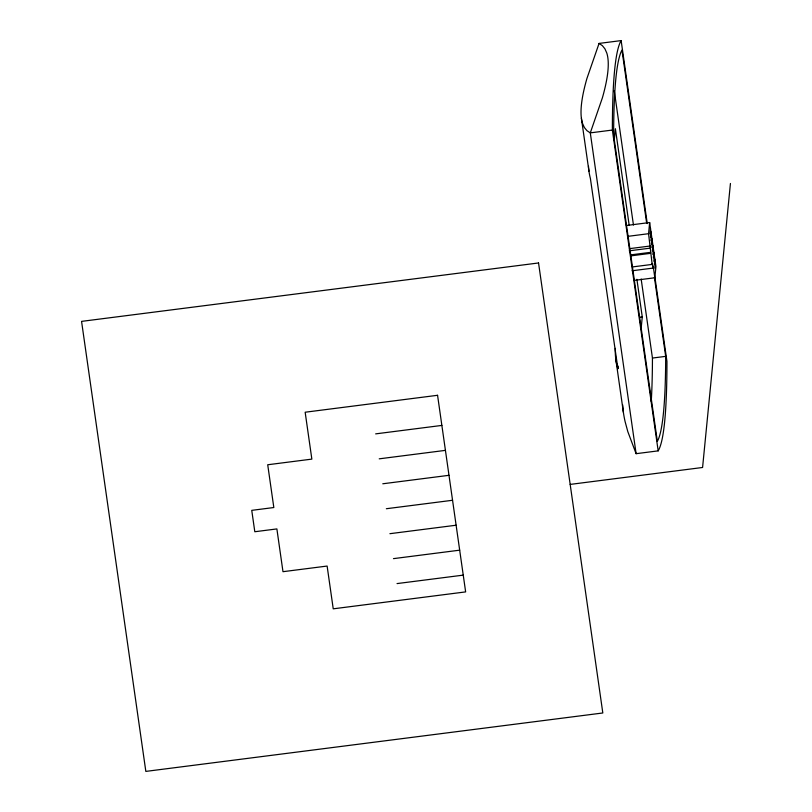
<?xml version="1.0" encoding="UTF-8"?>
<svg xmlns="http://www.w3.org/2000/svg" width="812" height="812" viewBox="0 0 812 812"><rect width="100%" height="100%" fill="white"/><g stroke="black" fill="none" stroke-linecap="round" stroke-linejoin="round"><path stroke-width="1.22" d="M641.155 278.983L652.452 358.051L652.391 366.922A1017.639 59.012 82.7 0 1 651.234 401.554M654.401 277.288L665.688 356.366L665.637 365.238A1017.639 59.012 82.7 0 1 658.38 439.241L657.355 441.342L613.628 135.096L613.679 126.225A1017.639 59.012 82.7 0 1 620.936 52.222L621.962 50.121L646.687 223.32M614.278 140.07L615.394 128.722L629.188 225.33M615.323 348.368A1026.561 251.821 -8.1 0 0 617.252 366.588L617.902 368.628L618.155 366.1M632.558 266.915L652.178 264.407L648.555 233.704L649.651 222.529L626.356 225.503M649.935 233.927L650.483 228.334M641.033 329.54L642.272 316.934L636.892 279.287M650.422 237.348L650.97 231.755M650.909 240.768L651.457 235.175M651.397 244.189L651.945 238.596M651.884 247.609L652.432 242.017M652.381 251.03L652.929 245.447M652.868 254.46L653.416 248.868M652.178 264.407L652.269 263.392L652.949 268.102L632.101 270.772M653.356 257.881L653.904 252.288M652.949 268.102L653.163 265.94L654.848 277.765L634.01 280.424M653.843 261.302L654.391 255.709M654.33 264.722L654.878 259.13M654.817 268.143L655.365 262.55M654.848 277.765L655.944 266.58L649.651 222.529M730.435 183.471L702.583 467.479L570.176 484.409M599.063 43.422L586.924 78.48A725.167 95.471 -53.7 0 0 582.519 123.383L584.376 127.514L586.964 130.681L590.294 132.874L612.37 130.052A1026.561 59.53 82.7 0 1 621.139 40.6L599.063 43.422L602.372 45.655L604.94 48.852L606.777 53.003A730.587 96.181 -53.7 0 1 602.372 97.897L590.294 132.874L636.111 453.685L658.177 450.863A1026.561 59.53 82.7 0 0 666.946 361.411L654.959 277.45M627.717 236.373L648.555 233.704M629.473 248.655L650.31 245.995M629.259 250.827L650.097 248.157M631.076 254.836L650.696 252.329M630.975 255.851L650.595 253.344M639.826 317.238L642.272 316.934M652.452 358.051L665.688 356.366M375.662 433.872L441.87 425.417M379.224 458.831L445.433 450.366M382.787 483.779L448.995 475.314M386.35 508.728L452.558 500.273M389.912 533.687L456.121 525.222M393.475 558.636L459.683 550.171M397.038 583.584L463.246 575.129M636.111 453.685L627.798 431.588L625.098 421.58A725.167 155.163 38.4 0 1 622.692 404.883M621.139 40.6L647.265 223.564M614.268 90.721L633.451 225.015M612.37 130.052L658.177 450.863M617.902 368.628L590.375 178.376A1026.561 251.821 -8.1 0 1 588.487 166.308M581.402 118.278L588.954 171.18M615.831 359.391L623.383 412.283M538.549 262.966L81.565 321.379L145.835 771.4L602.819 712.977L538.549 262.966M437.566 395.292L305.16 412.222L311.849 459.115L267.716 464.758L273.827 507.53L251.75 510.352L254.806 531.738L276.882 528.916L282.982 571.689L327.124 566.055L333.235 608.827L465.641 591.897L437.566 395.292"/></g></svg>
